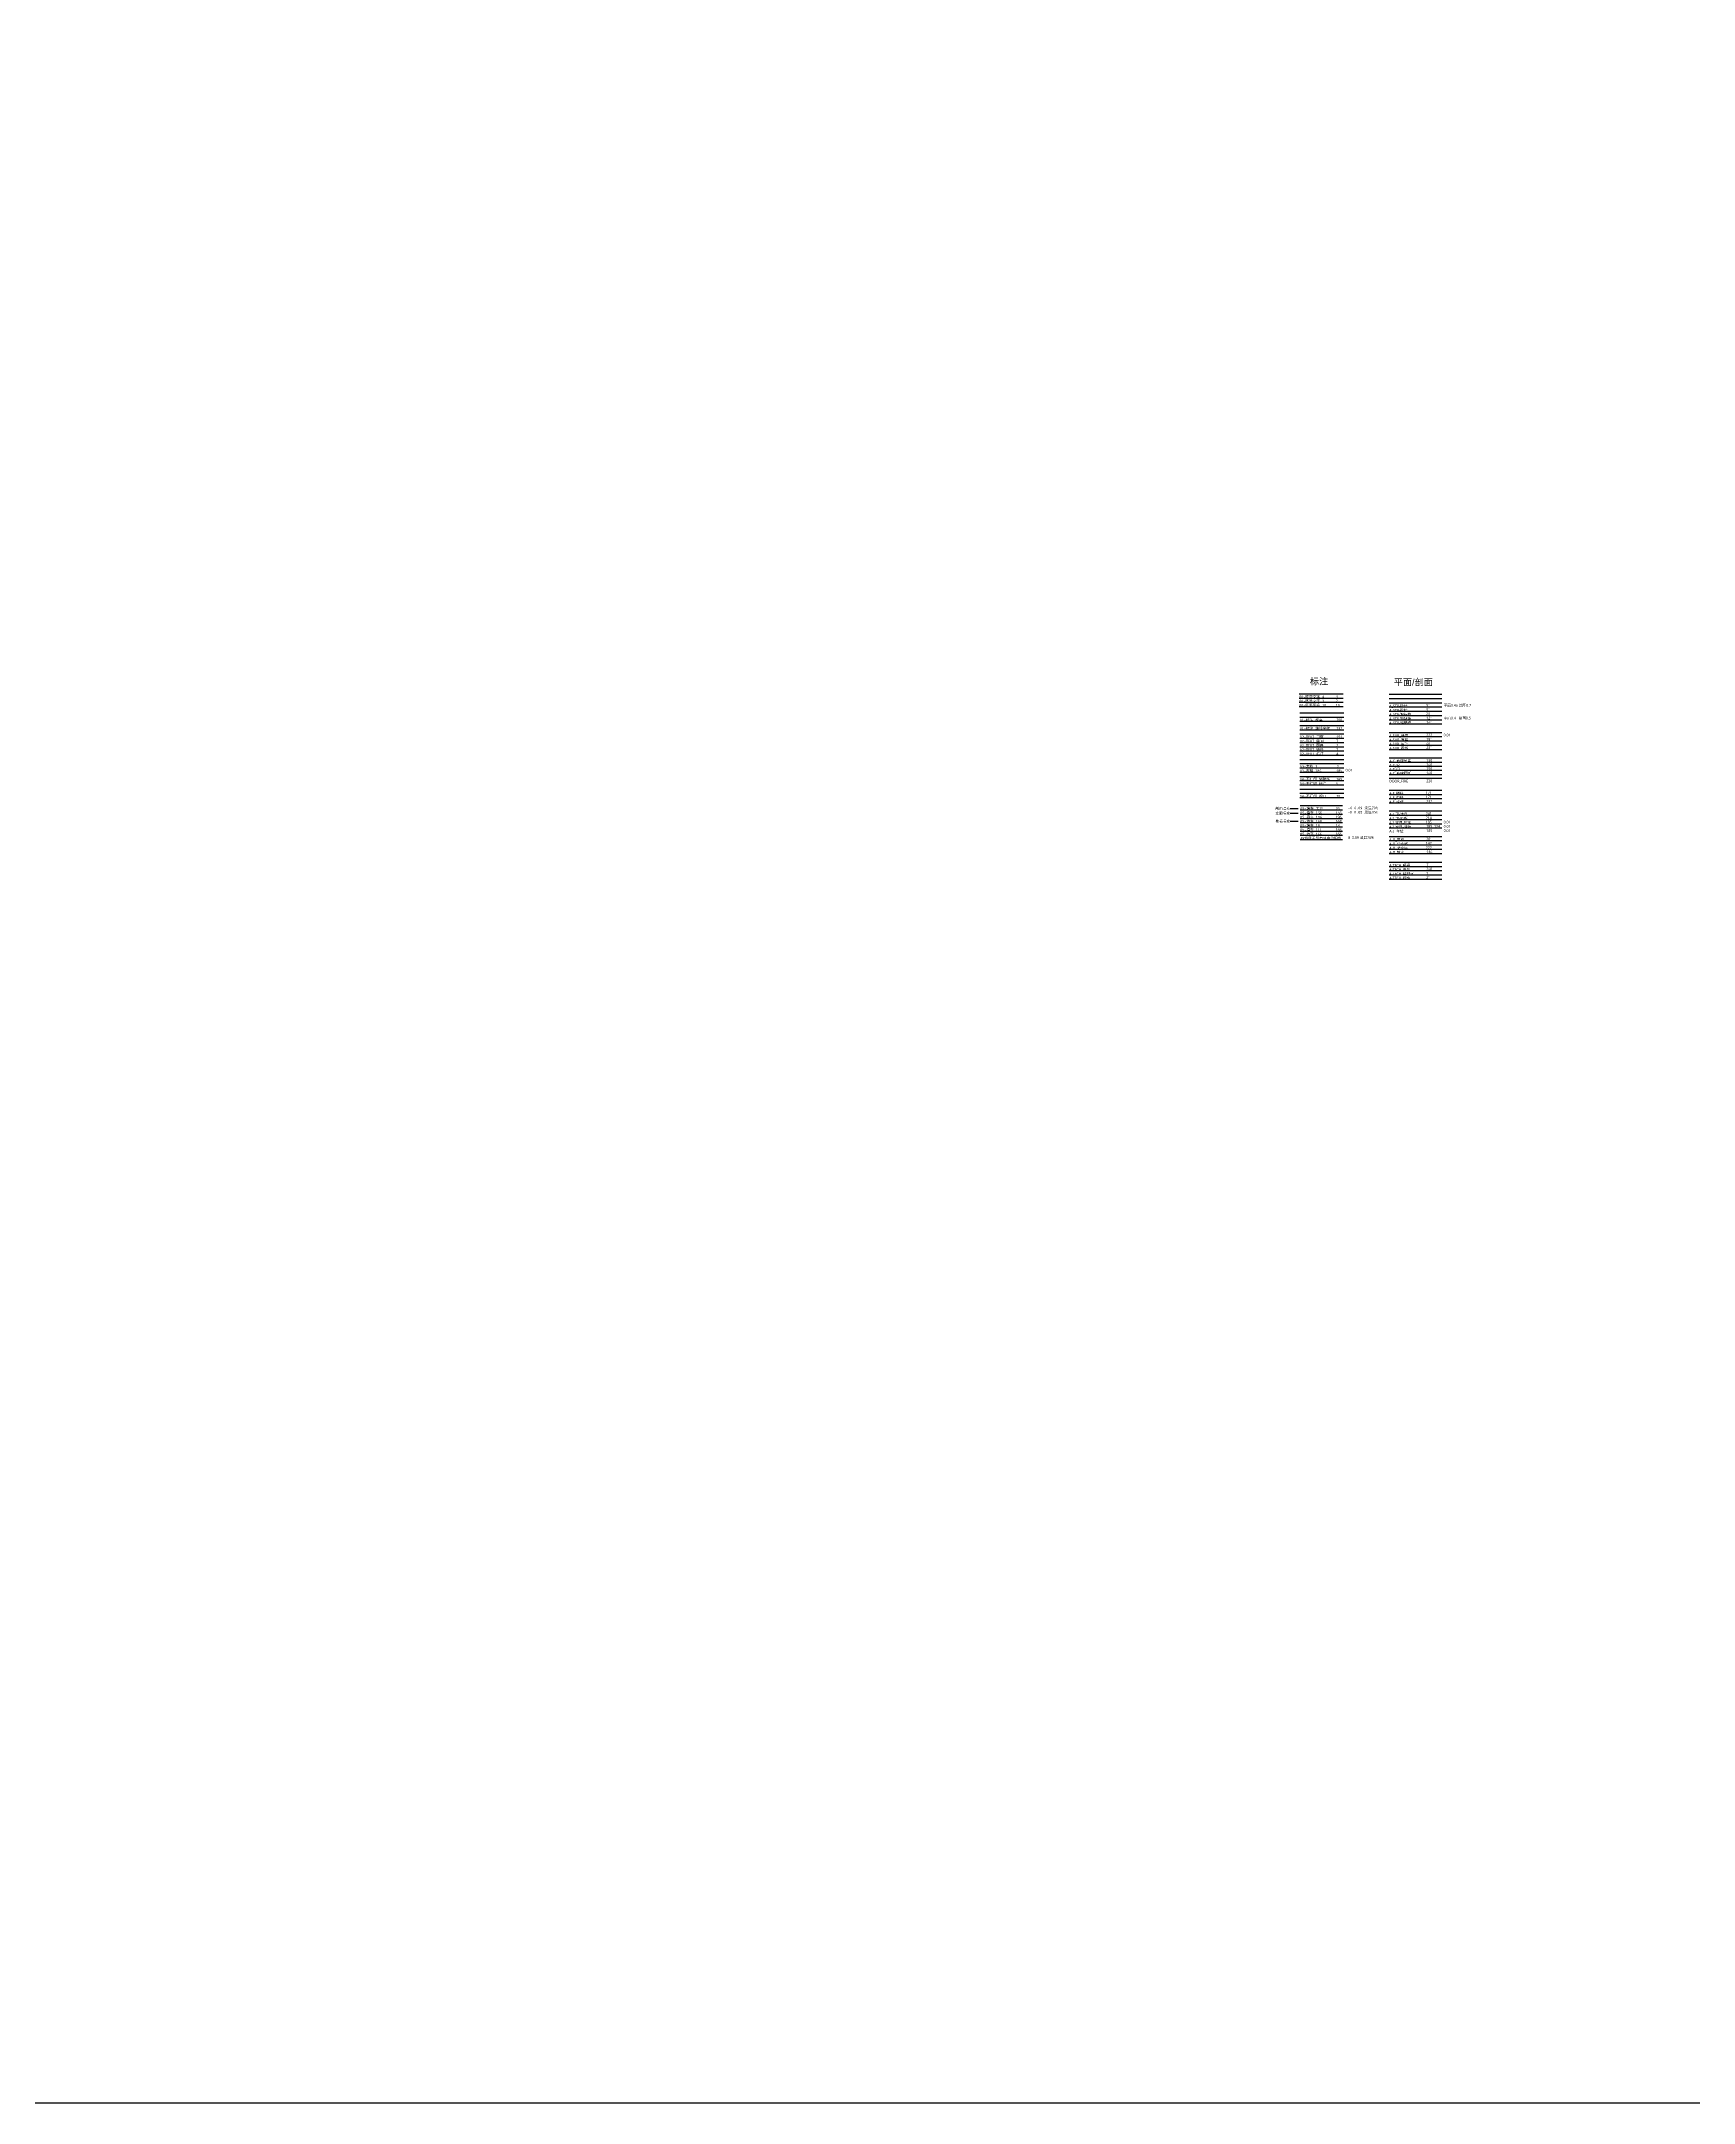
# Model space of a CAD drawing. Extents: x -1466470 to 868515, y -511729 to 1464999.
# Drawn here: x -515111 to -388717, y -12040 to 145713 of the extents above; entities that cross this region are included whole.
import ezdxf
from ezdxf.enums import TextEntityAlignment as Align

# ---------------------------------------------------------------- set-up
doc = ezdxf.new("R2010")
doc.units = 0
doc.header["$LTSCALE"] = 10
doc.header["$MEASUREMENT"] = 0
for name, color, linetype in [('X-104 B2平面$0$00-图签文字_2', 2, 'Continuous'), ('X-104 B2平面$0$00-图签文字_4', 4, 'Continuous'), ('X-104 B2平面$0$00-图签签名_10', 10, 'Continuous'), ('X-104 B2平面$0$01-标注_标高', 200, 'Continuous'), ('X-104 B2平面$0$01-标注_轴线坐标', 132, 'Continuous'), ('X-104 B2平面$0$02-TEXT_图表', 2, 'Continuous'), ('X-104 B2平面$0$02-TEXT_房间', 7, 'Continuous'), ('X-104 B2平面$0$02-TEXT_轴线', 7, 'Continuous'), ('X-104 B2平面$0$02-TEXT_门窗', 151, 'Continuous'), ('X-104 B2平面$0$03-表格_185', 185, 'Continuous'), ('X-104 B2平面$0$03-表格_2', 2, 'Continuous'), ('X-104 B2平面$0$05-填充_111', 111, 'Continuous'), ('X-104 B2平面$0$05-填充_156', 156, 'Continuous'), ('X-104 B2平面$0$05-填充_166', 166, 'Continuous'), ('X-104 B2平面$0$05-填充_168', 168, 'Continuous'), ('X-104 B2平面$0$05-填充_18', 18, 'Continuous'), ('X-104 B2平面$0$05-填充_196', 196, 'Continuous'), ('X-104 B2平面$0$05-填充_天正', 26, 'Continuous'), ('X-104 B2平面$0$A-C_玻璃幕墙', 140, 'Continuous'), ('X-104 B2平面$0$A-C_玻璃隔断', 140, 'Continuous'), ('X-104 B2平面$0$A-C_窗', 51, 'Continuous'), ('X-104 B2平面$0$A-E_栏杆', 232, 'Continuous'), ('X-104 B2平面$0$A-E_楼梯', 171, 'Continuous'), ('X-104 B2平面$0$A-E_电梯', 171, 'Continuous'), ('X-104 B2平面$0$A-I_卫-洁具', 241, 'Continuous'), ('X-104 B2平面$0$A-I_卫-隔断', 214, 'Continuous'), ('X-104 B2平面$0$A-I_家具-固定', 195, 'Continuous'), ('X-104 B2平面$0$A-I_家具-活动', 185, 'Continuous'), ('X-104 B2平面$0$A-I_车位', 185, 'Continuous'), ('X-104 B2平面$0$A-O_分水线', 127, 'Continuous'), ('X-104 B2平面$0$A-O_屋面', 201, 'Continuous'), ('X-104 B2平面$0$A-O_散水', 134, 'Continuous'), ('X-104 B2平面$0$A-O_防水层', 222, 'Continuous'), ('X-104 B2平面$0$A-SUR_保温', 222, 'Continuous'), ('X-104 B2平面$0$A-SUR_吊顶', 40, 'Continuous'), ('X-104 B2平面$0$A-SUR_看线', 231, 'Continuous'), ('X-104 B2平面$0$A-SUR_面层', 191, 'Continuous'), ('X-104 B2平面$0$A-TECH_暖通', 6, 'Continuous'), ('X-104 B2平面$0$A-TECH_水', 3, 'Continuous'), ('X-104 B2平面$0$A-TECH_电气', 240, 'Continuous'), ('X-104 B2平面$0$A-TECH_结构', 21, 'Continuous'), ('X-104 B2平面$0$A_STR-砌块墙', 121, 'Continuous'), ('X-104 B2平面$0$A_STR-砼墙', 51, 'Continuous'), ('X-104 B2平面$0$A_STR-砼柱', 51, 'Continuous'), ('X-104 B2平面$0$A_STR-轻隔墙', 141, 'Continuous'), ('X-104 B2平面$0$A_STR-钢结构', 20, 'Continuous'), ('X-104 B2平面$0$D_铝板', 181, 'Continuous'), ('X-104 B2平面$0$DOOR_FIRE', 220, 'Continuous'), ('X-104 B2平面$1$02-TEXT_标注', 130, 'Continuous'), ('X-104 B2平面$1$A-C_门', 150, 'Continuous')]:
    doc.layers.add(name, color=color, linetype=linetype)
for name, color, linetype, plot in [('X-104 B2平面$0$04-不打印_标注', 6, 'Continuous', False), ('X-104 B2平面$0$04-不打印_视口', 5, 'Continuous', False), ('X-104 B2平面$0$04-不打印_辅助线', 165, 'Continuous', False)]:
    doc.layers.add(name, color=color, linetype=linetype, plot=plot)
doc.styles.add('X-104 B2平面$0$_TCH_AXIS', font='')
doc.styles.add('X-104 B2平面$0$ZC-ROMANS', font='msyh.ttf')
doc.styles.add('X-104 B2平面$0$ZC-宋体', font='', dxfattribs={"width": 0.75})
doc.styles.get('X-104 B2平面$0$_TCH_AXIS').set_extended_font_data('FZXiHei I-Z08S')
doc.styles.get('X-104 B2平面$0$ZC-宋体').set_extended_font_data('SimSun')

# ---------------------------------------------------------------- blocks, each defined once
blk = doc.blocks.new('X-104 B2平面$0$A$C29862340')
at = {"layer": 'X-104 B2平面$0$DOOR_FIRE', "style": 'X-104 B2平面$0$ZC-ROMANS'}
for s, p in [('DOOR_FIRE', (0, -294)), ('220', (2828, -279))]:
    blk.add_text(s, height=200, dxfattribs=at).set_placement(p)
blk = doc.blocks.new('X-104 B2平面')
at = {"layer": 'X-104 B2平面$0$00-图签签名_10'}
blk.add_line((-228856, 100823), (-225495, 100823), dxfattribs=at)
at = {"layer": 'X-104 B2平面$0$03-表格_185'}
for p, q in [((-228856, 101796), (-225495, 101796)), ((-228856, 101472), (-225495, 101472)), ((-228856, 101147), (-225495, 101147)), ((-217957, 101738), (-221974, 101738)), ((-217957, 101414), (-221974, 101414)), ((-217957, 101089), (-221974, 101089)), ((-228817, 100345), (-225456, 100345)), ((-228817, 100021), (-225456, 100021)), ((-228817, 99697), (-225456, 99697)), ((-217957, 100765), (-221974, 100765)), ((-217957, 100441), (-221974, 100441)), ((-217957, 100116), (-221974, 100116)), ((-217957, 99792), (-221974, 99792)), ((-217957, 99468), (-221974, 99468)), ((-228817, 99372), (-225456, 99372)), ((-228817, 99372), (-225456, 99372)), ((-228817, 99048), (-225456, 99048)), ((-228817, 99048), (-225456, 99048)), ((-228817, 98723), (-225456, 98723)), ((-228817, 98399), (-225456, 98399)), ((-228817, 98075), (-225456, 98075)), ((-217957, 98819), (-221974, 98819)), ((-217957, 98494), (-221974, 98494)), ((-217957, 98170), (-221974, 98170)), ((-217957, 97846), (-221974, 97846)), ((-228817, 97750), (-225456, 97750)), ((-228817, 97426), (-225456, 97426)), ((-228817, 97102), (-225456, 97102)), ((-228817, 96777), (-225456, 96777)), ((-228817, 96453), (-225456, 96453)), ((-217957, 97521), (-221974, 97521)), ((-217957, 96873), (-221974, 96873)), ((-217957, 96873), (-221974, 96873)), ((-217957, 96548), (-221974, 96548)), ((-228817, 96128), (-225456, 96128)), ((-228817, 95804), (-225456, 95804)), ((-228817, 95480), (-225456, 95480)), ((-228817, 95155), (-225456, 95155)), ((-228817, 94831), (-225456, 94831)), ((-217957, 96224), (-221974, 96224)), ((-217957, 95929), (-221974, 95929)), ((-217957, 95605), (-221974, 95605)), ((-217957, 95311), (-221974, 95311)), ((-228817, 94506), (-225456, 94506)), ((-228817, 94182), (-225456, 94182)), ((-228817, 93858), (-225456, 93858)), ((-228786, 93239), (-225550, 93239)), ((-228786, 93239), (-225550, 93239)), ((-217957, 94397), (-221974, 94397)), ((-217957, 94073), (-221974, 94073)), ((-217957, 93749), (-221974, 93749)), ((-217957, 93424), (-221974, 93424)), ((-228786, 92914), (-225550, 92914)), ((-228786, 92590), (-225550, 92590)), ((-228786, 92265), (-225550, 92265)), ((-228786, 91941), (-225550, 91941)), ((-228786, 91617), (-225550, 91617)), ((-217957, 92805), (-221974, 92805)), ((-217957, 92805), (-221974, 92805)), ((-217957, 92805), (-221974, 92805)), ((-217957, 92481), (-221974, 92481)), ((-217957, 92157), (-221974, 92157)), ((-217957, 91832), (-221974, 91832)), ((-217957, 91508), (-221974, 91508)), ((-228786, 91292), (-225550, 91292)), ((-228786, 90968), (-225550, 90968)), ((-228786, 90644), (-225550, 90644)), ((-217957, 90859), (-221974, 90859)), ((-217957, 90535), (-221974, 90535)), ((-217957, 90210), (-221974, 90210)), ((-217957, 89886), (-221974, 89886)), ((-217957, 89562), (-221974, 89562)), ((-217957, 88894), (-221974, 88894)), ((-217957, 88569), (-221974, 88569)), ((-217957, 88245), (-221974, 88245)), ((-217957, 87921), (-221974, 87921)), ((-217957, 87596), (-221974, 87596))]:
    blk.add_line(p, q, dxfattribs=at)
at = {"layer": 'X-104 B2平面$0$04-不打印_辅助线'}
blk.add_lwpolyline([(-606180, -6020), (-190030, -6020), (-190030, 288330), (-606180, 288330)], close=True, dxfattribs=at)
at = {"layer": 'X-104 B2平面$0$D_铝板'}
for p, q in [((-229546, 93032), (-228954, 93032)), ((-229546, 92671), (-228954, 92671)), ((-229546, 92058), (-228954, 92058))]:
    blk.add_line(p, q, dxfattribs=at)
at = {"layer": 'X-104 B2平面$0$A-TECH_结构'}
blk.add_blockref('X-104 B2平面$0$A$C29862340', (-221974, 95311), dxfattribs=at)
at = {"layer": 'X-104 B2平面$0$00-图签文字_2'}
for s, style, p in [('00-图签文字_2', 'X-104 B2平面$0$ZC-宋体', (-228856, 101147)), ('2', 'X-104 B2平面$0$ZC-ROMANS', (-226067, 101147)), ('-6 0.09 淡显70%%%', 'X-104 B2平面$0$ZC-宋体', (-225129, 92964)), ('-8 0.09 淡显35%%%', 'X-104 B2平面$0$ZC-宋体', (-225129, 92640))]:
    blk.add_text(s, height=200, dxfattribs=dict(at, style=style)).set_placement(p)
at = {"layer": 'X-104 B2平面$0$00-图签文字_4'}
for s, style, p in [('00-图签文字_4', 'X-104 B2平面$0$ZC-宋体', (-228856, 101472)), ('4', 'X-104 B2平面$0$ZC-ROMANS', (-226067, 101472)), ('平面0.45 总图0.7', 'X-104 B2平面$0$ZC-ROMANS', (-217817, 100815)), ('平面0.4   总图0.5', 'X-104 B2平面$0$ZC-ROMANS', (-217817, 99842)), ('0.01', 'X-104 B2平面$0$ZC-ROMANS', (-217817, 98544)), ('0.01', 'X-104 B2平面$0$ZC-ROMANS', (-225317, 95854)), ('0.01', 'X-104 B2平面$0$ZC-ROMANS', (-217817, 91882)), ('0.01', 'X-104 B2平面$0$ZC-ROMANS', (-217817, 91558)), ('8  0.09 淡显70%%%', 'X-104 B2平面$0$ZC-ROMANS', (-225117, 90693)), ('0.01', 'X-104 B2平面$0$ZC-ROMANS', (-217817, 91233))]:
    blk.add_text(s, height=200, dxfattribs=dict(at, style=style)).set_placement(p)
at = {"layer": 'X-104 B2平面$0$00-图签签名_10'}
for s, style, p in [('00-图签签名_10', 'X-104 B2平面$0$ZC-宋体', (-228856, 100823)), ('10', 'X-104 B2平面$0$ZC-ROMANS', (-226067, 100823))]:
    blk.add_text(s, height=200, dxfattribs=dict(at, style=style)).set_placement(p)
at = {"layer": 'X-104 B2平面$0$01-标注_标高'}
for s, style, p in [('01-标注_标高', 'X-104 B2平面$0$ZC-宋体', (-228817, 99697)), ('200', 'X-104 B2平面$0$ZC-ROMANS', (-226028, 99697))]:
    blk.add_text(s, height=200, dxfattribs=dict(at, style=style)).set_placement(p)
at = {"layer": 'X-104 B2平面$0$01-标注_轴线坐标'}
for s, style, p in [('01-标注_轴线坐标', 'X-104 B2平面$0$ZC-宋体', (-228817, 99048)), ('132', 'X-104 B2平面$0$ZC-ROMANS', (-226028, 99048))]:
    blk.add_text(s, height=200, dxfattribs=dict(at, style=style)).set_placement(p)
at = {"layer": 'X-104 B2平面$0$02-TEXT_图表'}
for s, style, p in [('02-TEXT_图表', 'X-104 B2平面$0$ZC-宋体', (-228817, 97750)), ('2', 'X-104 B2平面$0$ZC-ROMANS', (-226028, 97750))]:
    blk.add_text(s, height=200, dxfattribs=dict(at, style=style)).set_placement(p)
at = {"layer": 'X-104 B2平面$0$02-TEXT_房间'}
for s, style, p in [('02-TEXT_房间', 'X-104 B2平面$0$ZC-宋体', (-228817, 98075)), ('7', 'X-104 B2平面$0$ZC-ROMANS', (-226028, 98075))]:
    blk.add_text(s, height=200, dxfattribs=dict(at, style=style)).set_placement(p)
at = {"layer": 'X-104 B2平面$0$02-TEXT_轴线'}
for s, style, p in [('02-TEXT_轴线', 'X-104 B2平面$0$ZC-宋体', (-228817, 97426)), ('7', 'X-104 B2平面$0$ZC-ROMANS', (-226028, 97426))]:
    blk.add_text(s, height=200, dxfattribs=dict(at, style=style)).set_placement(p)
at = {"layer": 'X-104 B2平面$0$02-TEXT_门窗'}
for s, style, p in [('02-TEXT_门窗', 'X-104 B2平面$0$ZC-宋体', (-228817, 98399)), ('151', 'X-104 B2平面$0$ZC-ROMANS', (-226028, 98399))]:
    blk.add_text(s, height=200, dxfattribs=dict(at, style=style)).set_placement(p)
at = {"layer": 'X-104 B2平面$0$03-表格_185'}
for s, style, p in [('03-表格_185', 'X-104 B2平面$0$ZC-宋体', (-228817, 95804)), ('185', 'X-104 B2平面$0$ZC-ROMANS', (-226028, 95804))]:
    blk.add_text(s, height=200, dxfattribs=dict(at, style=style)).set_placement(p)
at = {"layer": 'X-104 B2平面$0$03-表格_2'}
for s, style, p in [('03-表格_2', 'X-104 B2平面$0$ZC-宋体', (-228817, 96128)), ('2', 'X-104 B2平面$0$ZC-ROMANS', (-225999, 96128))]:
    blk.add_text(s, height=200, dxfattribs=dict(at, style=style)).set_placement(p)
at = {"layer": 'X-104 B2平面$0$04-不打印_标注'}
for s, style, p in [('04-不打印_标注', 'X-104 B2平面$0$ZC-宋体', (-228817, 94831)), ('6', 'X-104 B2平面$0$ZC-ROMANS', (-226028, 94831))]:
    blk.add_text(s, height=200, dxfattribs=dict(at, style=style)).set_placement(p)
at = {"layer": 'X-104 B2平面$0$04-不打印_视口'}
for s, style, p in [('04-不打印_视口', 'X-104 B2平面$0$ZC-宋体', (-228817, 93858)), ('20', 'X-104 B2平面$0$ZC-ROMANS', (-226028, 93858))]:
    blk.add_text(s, height=200, dxfattribs=dict(at, style=style)).set_placement(p)
at = {"layer": 'X-104 B2平面$0$04-不打印_辅助线', "color": 2, "style": 'X-104 B2平面$0$_TCH_AXIS'}
for s, p in [('标注', (-227347, 102496)), ('平面/剖面', (-220137, 102438))]:
    blk.add_text(s, height=500, dxfattribs=at).set_placement(p, align=Align.CENTER)
at = {"layer": 'X-104 B2平面$0$04-不打印_辅助线'}
for s, style, p in [('04-不打印_辅助线', 'X-104 B2平面$0$ZC-宋体', (-228817, 95155)), ('165', 'X-104 B2平面$0$ZC-ROMANS', (-226028, 95155))]:
    blk.add_text(s, height=200, dxfattribs=dict(at, style=style)).set_placement(p)
at = {"layer": 'X-104 B2平面$0$05-填充_111'}
for s, style, p in [('05-填充_111', 'X-104 B2平面$0$ZC-宋体', (-228786, 91292)), ('166', 'X-104 B2平面$0$ZC-ROMANS', (-226079, 91292))]:
    blk.add_text(s, height=200, dxfattribs=dict(at, style=style)).set_placement(p)
at = {"layer": 'X-104 B2平面$0$05-填充_156'}
for s, style, p in [('05-填充_156', 'X-104 B2平面$0$ZC-宋体', (-228786, 92590)), ('156', 'X-104 B2平面$0$ZC-ROMANS', (-226079, 92590))]:
    blk.add_text(s, height=200, dxfattribs=dict(at, style=style)).set_placement(p)
at = {"layer": 'X-104 B2平面$0$05-填充_166'}
for s, style, p in [('05-填充_166', 'X-104 B2平面$0$ZC-宋体', (-228786, 90968)), ('166', 'X-104 B2平面$0$ZC-ROMANS', (-226079, 90968))]:
    blk.add_text(s, height=200, dxfattribs=dict(at, style=style)).set_placement(p)
at = {"layer": 'X-104 B2平面$0$05-填充_168'}
for s, style, p in [('05-填充_168', 'X-104 B2平面$0$ZC-宋体', (-228786, 91941)), ('168', 'X-104 B2平面$0$ZC-ROMANS', (-226079, 91941))]:
    blk.add_text(s, height=200, dxfattribs=dict(at, style=style)).set_placement(p)
at = {"layer": 'X-104 B2平面$0$05-填充_18'}
for s, style, p in [('05-填充_18', 'X-104 B2平面$0$ZC-宋体', (-228786, 91617)), ('18', 'X-104 B2平面$0$ZC-ROMANS', (-226079, 91617))]:
    blk.add_text(s, height=200, dxfattribs=dict(at, style=style)).set_placement(p)
at = {"layer": 'X-104 B2平面$0$05-填充_196'}
for s, style, p in [('05-填充_196', 'X-104 B2平面$0$ZC-宋体', (-228786, 92265)), ('196', 'X-104 B2平面$0$ZC-ROMANS', (-226079, 92265))]:
    blk.add_text(s, height=200, dxfattribs=dict(at, style=style)).set_placement(p)
at = {"layer": 'X-104 B2平面$0$05-填充_天正'}
for s, style, p in [('05-填充_天正', 'X-104 B2平面$0$ZC-宋体', (-228786, 92914)), ('26', 'X-104 B2平面$0$ZC-ROMANS', (-226079, 92914))]:
    blk.add_text(s, height=200, dxfattribs=dict(at, style=style)).set_placement(p)
at = {"layer": 'X-104 B2平面$0$05-填充_天正', "color": 8, "style": 'X-104 B2平面$0$ZC-宋体'}
blk.add_text('8#线用于所有块中的细线', height=200, dxfattribs=at).set_placement((-228766, 90644))
at = {"layer": 'X-104 B2平面$0$A-C_玻璃幕墙', "style": 'X-104 B2平面$0$ZC-ROMANS'}
for s, p in [('A-C_玻璃幕墙', (-221974, 96548)), ('130', (-219146, 96594))]:
    blk.add_text(s, height=200, dxfattribs=at).set_placement(p)
at = {"layer": 'X-104 B2平面$0$A-C_玻璃隔断', "style": 'X-104 B2平面$0$ZC-ROMANS'}
for s, p in [('A-C_玻璃隔断', (-221974, 95605)), ('140', (-219146, 95650))]:
    blk.add_text(s, height=200, dxfattribs=at).set_placement(p)
at = {"layer": 'X-104 B2平面$0$A-C_窗', "style": 'X-104 B2平面$0$ZC-ROMANS'}
for s, p in [('A-C_窗', (-221974, 96224)), ('140', (-219146, 96269))]:
    blk.add_text(s, height=200, dxfattribs=at).set_placement(p)
at = {"layer": 'X-104 B2平面$0$A-E_栏杆', "style": 'X-104 B2平面$0$ZC-ROMANS'}
for s, p in [('A-E_栏杆', (-221974, 93424)), ('232', (-219145, 93470))]:
    blk.add_text(s, height=200, dxfattribs=at).set_placement(p)
at = {"layer": 'X-104 B2平面$0$A-E_楼梯', "style": 'X-104 B2平面$0$ZC-ROMANS'}
for s, p in [('A-E_楼梯', (-221974, 94073)), ('171', (-219186, 94118))]:
    blk.add_text(s, height=200, dxfattribs=at).set_placement(p)
at = {"layer": 'X-104 B2平面$0$A-E_电梯', "style": 'X-104 B2平面$0$ZC-ROMANS'}
for s, p in [('A-E_电梯', (-221974, 93749)), ('171', (-219186, 93794))]:
    blk.add_text(s, height=200, dxfattribs=at).set_placement(p)
at = {"layer": 'X-104 B2平面$0$A-I_卫-洁具', "style": 'X-104 B2平面$0$ZC-ROMANS'}
for s, p in [('A-I_卫-洁具', (-221974, 92481)), ('241', (-219185, 92526))]:
    blk.add_text(s, height=200, dxfattribs=at).set_placement(p)
at = {"layer": 'X-104 B2平面$0$A-I_卫-隔断', "ltscale": 0.1, "style": 'X-104 B2平面$0$ZC-ROMANS'}
for s, p in [('A-I_卫-隔断', (-221974, 92157)), ('214', (-219185, 92202))]:
    blk.add_text(s, height=200, dxfattribs=at).set_placement(p)
at = {"layer": 'X-104 B2平面$0$A-I_家具-固定', "style": 'X-104 B2平面$0$ZC-ROMANS'}
for s, p in [('A-I_家具-固定', (-221974, 91832)), ('195', (-219185, 91878))]:
    blk.add_text(s, height=200, dxfattribs=at).set_placement(p)
at = {"layer": 'X-104 B2平面$0$A-I_家具-活动', "style": 'X-104 B2平面$0$ZC-ROMANS'}
for s, p in [('A-I_家具-活动', (-221974, 91508)), ('185', (-219146, 91553))]:
    blk.add_text(s, height=200, dxfattribs=at).set_placement(p)
at = {"layer": 'X-104 B2平面$0$A-I_家具-活动', "color": 124, "style": 'X-104 B2平面$0$ZC-宋体'}
blk.add_text('124', height=200, dxfattribs=at).set_placement((-218555, 91553))
at = {"layer": 'X-104 B2平面$0$A-I_车位', "style": 'X-104 B2平面$0$ZC-ROMANS'}
for s, p in [('A-I_ 车位', (-221974, 91183)), ('185', (-219146, 91229))]:
    blk.add_text(s, height=200, dxfattribs=at).set_placement(p)
at = {"layer": 'X-104 B2平面$0$A-O_分水线', "style": 'X-104 B2平面$0$ZC-ROMANS'}
for s, p in [('A-O_分水线', (-221974, 90210)), ('142', (-219186, 90256))]:
    blk.add_text(s, height=200, dxfattribs=at).set_placement(p)
at = {"layer": 'X-104 B2平面$0$A-O_屋面', "style": 'X-104 B2平面$0$ZC-ROMANS'}
for s, p in [('A-O_屋面', (-221974, 90535)), ('201', (-219145, 90580))]:
    blk.add_text(s, height=200, dxfattribs=at).set_placement(p)
at = {"layer": 'X-104 B2平面$0$A-O_散水', "style": 'X-104 B2平面$0$ZC-ROMANS'}
for s, p in [('A-O_散水', (-221974, 89562)), ('134', (-219145, 89607))]:
    blk.add_text(s, height=200, dxfattribs=at).set_placement(p)
at = {"layer": 'X-104 B2平面$0$A-O_防水层', "style": 'X-104 B2平面$0$ZC-ROMANS'}
for s, p in [('A-O_防水层', (-221974, 89886)), ('222', (-219186, 89931))]:
    blk.add_text(s, height=200, dxfattribs=at).set_placement(p)
at = {"layer": 'X-104 B2平面$0$A-SUR_保温', "style": 'X-104 B2平面$0$ZC-ROMANS'}
for s, p in [('A-SUR_保温', (-221974, 98494)), ('222', (-219146, 98540))]:
    blk.add_text(s, height=200, dxfattribs=at).set_placement(p)
at = {"layer": 'X-104 B2平面$0$A-SUR_吊顶', "style": 'X-104 B2平面$0$ZC-ROMANS'}
for s, p in [('A-SUR_吊顶', (-221974, 97846)), ('40', (-219146, 97891))]:
    blk.add_text(s, height=200, dxfattribs=at).set_placement(p)
at = {"layer": 'X-104 B2平面$0$A-SUR_看线', "style": 'X-104 B2平面$0$ZC-ROMANS'}
for s, p in [('A-SUR_看线', (-221974, 97521)), ('231', (-219146, 97567))]:
    blk.add_text(s, height=200, dxfattribs=at).set_placement(p)
at = {"layer": 'X-104 B2平面$0$A-SUR_面层', "style": 'X-104 B2平面$0$ZC-ROMANS'}
for s, p in [('A-SUR_面层', (-221974, 98170)), ('191', (-219146, 98216))]:
    blk.add_text(s, height=200, dxfattribs=at).set_placement(p)
at = {"layer": 'X-104 B2平面$0$A-TECH_暖通', "style": 'X-104 B2平面$0$ZC-ROMANS'}
for s, p in [('A-TECH_暖通', (-221974, 88569)), ('11', (-219146, 88615))]:
    blk.add_text(s, height=200, dxfattribs=at).set_placement(p)
at = {"layer": 'X-104 B2平面$0$A-TECH_水', "style": 'X-104 B2平面$0$ZC-ROMANS'}
for s, p in [('A-TECH_给排水', (-221974, 87921)), ('7', (-219145, 87966))]:
    blk.add_text(s, height=200, dxfattribs=at).set_placement(p)
at = {"layer": 'X-104 B2平面$0$A-TECH_电气', "style": 'X-104 B2平面$0$ZC-ROMANS'}
for s, p in [('A-TECH_电气', (-221974, 88245)), ('240', (-219145, 88291))]:
    blk.add_text(s, height=200, dxfattribs=at).set_placement(p)
at = {"layer": 'X-104 B2平面$0$A-TECH_结构', "style": 'X-104 B2平面$0$ZC-ROMANS'}
for s, p in [('A-TECH_结构', (-221974, 87596)), ('21', (-219146, 87642))]:
    blk.add_text(s, height=200, dxfattribs=at).set_placement(p)
at = {"layer": 'X-104 B2平面$0$A_STR-砌块墙', "style": 'X-104 B2平面$0$ZC-ROMANS'}
for s, p in [('A_STR-砌块墙', (-221974, 99792)), ('121', (-219146, 99837))]:
    blk.add_text(s, height=200, dxfattribs=at).set_placement(p)
at = {"layer": 'X-104 B2平面$0$A_STR-砼墙', "style": 'X-104 B2平面$0$ZC-ROMANS'}
for s, p in [('A_STR-砼墙', (-221974, 100765)), ('51', (-219146, 100811))]:
    blk.add_text(s, height=200, dxfattribs=at).set_placement(p)
at = {"layer": 'X-104 B2平面$0$A_STR-砼柱', "style": 'X-104 B2平面$0$ZC-ROMANS'}
for s, p in [('A_STR-砼柱', (-221974, 100441)), ('51', (-219146, 100486))]:
    blk.add_text(s, height=200, dxfattribs=at).set_placement(p)
at = {"layer": 'X-104 B2平面$0$A_STR-轻隔墙', "style": 'X-104 B2平面$0$ZC-ROMANS'}
for s, p in [('A_STR-轻隔墙', (-221974, 99468)), ('141', (-219146, 99513))]:
    blk.add_text(s, height=200, dxfattribs=at).set_placement(p)
at = {"layer": 'X-104 B2平面$0$A_STR-钢结构', "style": 'X-104 B2平面$0$ZC-ROMANS'}
for s, p in [('A_STR-钢结构', (-221974, 100116)), ('20', (-219146, 100162))]:
    blk.add_text(s, height=200, dxfattribs=at).set_placement(p)
at = {"layer": 'X-104 B2平面$0$D_铝板', "style": 'X-104 B2平面$0$ZC-ROMANS'}
for s, p in [('剖面填充', (-230691, 92928)), ('幕墙填充', (-230691, 91954)), ('立面填充', (-230691, 92566))]:
    blk.add_text(s, height=200, dxfattribs=at).set_placement(p)
at = {"layer": 'X-104 B2平面$1$02-TEXT_标注'}
for s, style, p in [('02-TEXT_标注', 'X-104 B2平面$0$ZC-宋体', (-228817, 97102)), ('4', 'X-104 B2平面$0$ZC-ROMANS', (-226028, 97102))]:
    blk.add_text(s, height=200, dxfattribs=dict(at, style=style)).set_placement(p)
at = {"layer": 'X-104 B2平面$1$A-C_门', "style": 'X-104 B2平面$0$ZC-ROMANS'}
for s, p in [('A-C_门', (-221974, 95914)), ('150', (-219146, 95960))]:
    blk.add_text(s, height=200, dxfattribs=at).set_placement(p)

msp = doc.modelspace()

# ---------------------------------------------------------------- block references
msp.add_blockref('X-104 B2平面', (-190030, -6020))

doc.saveas('drawing.dxf')
